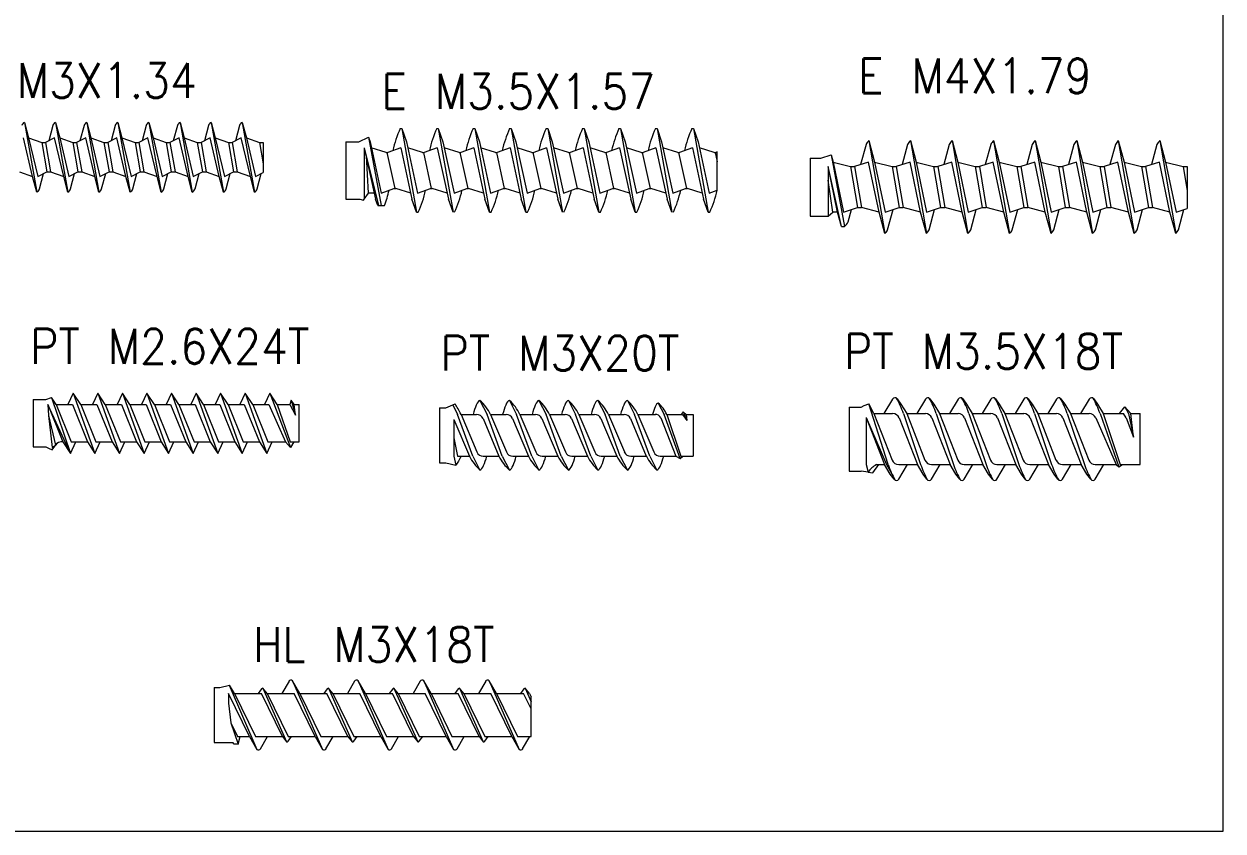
# Model space of a CAD drawing. Header units: millimetres. Extents: x 1190 to 1493, y 468 to 700.
# Drawn here: x 1230.4 to 1282, y 548 to 582.8 of the extents above; entities that cross this region are included whole.
import ezdxf

# ---------------------------------------------------------------- set-up
doc = ezdxf.new("R2010")
doc.units = ezdxf.units.MM
doc.styles.add('数字', font='txt.shx', dxfattribs={"width": 0.9, "height": 3, "bigfont": 'gbcbig.shx'})

msp = doc.modelspace()

# ---------------------------------------------------------------- linework, layer by layer
at = {"lineweight": 5}
for p, q in [((1230.384, 578.523), (1230.563, 577.853)), ((1230.384, 578.523), (1230.914, 575.523)), ((1231.724, 578.523), (1231.903, 577.853)), ((1231.724, 578.523), (1232.254, 575.523)), ((1233.064, 578.523), (1233.243, 577.853)), ((1233.064, 578.523), (1233.594, 575.523)), ((1234.404, 578.523), (1234.583, 577.853)), ((1234.404, 578.523), (1234.934, 575.523)), ((1235.744, 578.523), (1235.923, 577.853)), ((1235.744, 578.523), (1236.274, 575.523)), ((1237.084, 578.523), (1237.263, 577.853)), ((1237.084, 578.523), (1237.614, 575.523)), ((1238.424, 578.523), (1238.603, 577.853)), ((1238.424, 578.523), (1238.954, 575.523)), ((1239.764, 578.523), (1239.943, 577.853)), ((1239.764, 578.523), (1240.294, 575.523)), ((1231.609, 578.388), (1231.432, 577.726)), ((1232.949, 578.388), (1232.772, 577.726)), ((1234.289, 578.388), (1234.112, 577.726)), ((1235.629, 578.388), (1235.452, 577.726)), ((1236.969, 578.388), (1236.792, 577.726)), ((1238.309, 578.388), (1238.132, 577.726)), ((1239.649, 578.388), (1239.472, 577.726)), ((1246.57, 578.255), (1246.639, 578.255)), ((1246.639, 578.255), (1246.838, 577.685)), ((1246.639, 578.255), (1247.272, 574.655)), ((1248.14, 578.255), (1248.209, 578.255)), ((1248.209, 578.255), (1248.408, 577.685)), ((1248.209, 578.255), (1248.842, 574.655)), ((1249.71, 578.255), (1249.779, 578.255)), ((1249.779, 578.255), (1249.978, 577.685)), ((1249.779, 578.255), (1250.412, 574.655)), ((1251.28, 578.255), (1251.349, 578.255)), ((1251.349, 578.255), (1251.548, 577.685)), ((1251.349, 578.255), (1251.982, 574.655)), ((1252.85, 578.255), (1252.919, 578.255)), ((1252.919, 578.255), (1253.118, 577.685)), ((1252.919, 578.255), (1253.552, 574.655)), ((1254.42, 578.255), (1254.489, 578.255)), ((1254.489, 578.255), (1254.688, 577.685)), ((1254.489, 578.255), (1255.122, 574.655)), ((1255.99, 578.255), (1256.059, 578.255)), ((1256.059, 578.255), (1256.258, 577.685)), ((1256.059, 578.255), (1256.692, 574.655)), ((1257.56, 578.255), (1257.629, 578.255)), ((1257.629, 578.255), (1257.828, 577.685)), ((1257.629, 578.255), (1258.262, 574.655)), ((1259.13, 578.255), (1259.199, 578.255)), ((1259.199, 578.255), (1259.398, 577.685)), ((1259.199, 578.255), (1259.832, 574.655)), ((1230.735, 576.193), (1230.342, 577.853)), ((1230.563, 577.853), (1230.955, 576.193)), ((1230.563, 577.853), (1231.126, 577.653)), ((1231.126, 577.653), (1231.289, 577.653)), ((1231.126, 577.653), (1231.349, 576.393)), ((1231.126, 577.653), (1231.349, 576.393)), ((1231.682, 577.853), (1231.289, 577.653)), ((1231.289, 577.653), (1231.511, 576.393)), ((1231.289, 577.653), (1231.511, 576.393)), ((1232.075, 576.193), (1231.682, 577.853)), ((1231.903, 577.853), (1232.295, 576.193)), ((1231.903, 577.853), (1232.466, 577.653)), ((1232.466, 577.653), (1232.629, 577.653)), ((1232.466, 577.653), (1232.689, 576.393)), ((1233.022, 577.853), (1232.629, 577.653)), ((1232.629, 577.653), (1232.851, 576.393)), ((1233.415, 576.193), (1233.022, 577.853)), ((1233.243, 577.853), (1233.635, 576.193)), ((1233.243, 577.853), (1233.806, 577.653)), ((1233.806, 577.653), (1233.969, 577.653)), ((1233.806, 577.653), (1234.029, 576.393)), ((1233.806, 577.653), (1234.029, 576.393)), ((1234.362, 577.853), (1233.969, 577.653)), ((1233.969, 577.653), (1234.191, 576.393)), ((1233.969, 577.653), (1234.191, 576.393)), ((1234.755, 576.193), (1234.362, 577.853)), ((1234.583, 577.853), (1234.975, 576.193)), ((1234.583, 577.853), (1235.146, 577.653)), ((1235.146, 577.653), (1235.309, 577.653)), ((1235.146, 577.653), (1235.369, 576.393)), ((1235.702, 577.853), (1235.309, 577.653)), ((1235.309, 577.653), (1235.531, 576.393)), ((1236.095, 576.193), (1235.702, 577.853)), ((1235.923, 577.853), (1236.315, 576.193)), ((1235.923, 577.853), (1236.486, 577.653)), ((1236.486, 577.653), (1236.649, 577.653)), ((1236.486, 577.653), (1236.709, 576.393)), ((1236.486, 577.653), (1236.709, 576.393)), ((1237.042, 577.853), (1236.649, 577.653)), ((1236.649, 577.653), (1236.871, 576.393)), ((1236.649, 577.653), (1236.871, 576.393)), ((1237.435, 576.193), (1237.042, 577.853)), ((1237.263, 577.853), (1237.655, 576.193)), ((1237.263, 577.853), (1237.826, 577.653)), ((1237.826, 577.653), (1237.989, 577.653)), ((1237.826, 577.653), (1238.049, 576.393)), ((1238.382, 577.853), (1237.989, 577.653)), ((1237.989, 577.653), (1238.211, 576.393)), ((1238.775, 576.193), (1238.382, 577.853)), ((1238.603, 577.853), (1238.995, 576.193)), ((1238.603, 577.853), (1239.166, 577.653)), ((1239.166, 577.653), (1239.329, 577.653)), ((1239.166, 577.653), (1239.389, 576.393)), ((1239.166, 577.653), (1239.389, 576.393)), ((1239.722, 577.853), (1239.329, 577.653)), ((1239.329, 577.653), (1239.551, 576.393)), ((1239.329, 577.653), (1239.551, 576.393)), ((1240.115, 576.193), (1239.722, 577.853)), ((1239.943, 577.853), (1240.335, 576.193)), ((1239.943, 577.853), (1240.506, 577.653)), ((1240.506, 577.653), (1240.669, 577.653)), ((1240.506, 577.653), (1240.669, 576.733)), ((1240.669, 577.653), (1240.669, 576.363)), ((1244.221, 577.685), (1244.781, 577.685)), ((1244.221, 577.685), (1244.221, 575.225)), ((1244.781, 577.685), (1245.199, 577.883)), ((1245.022, 577.434), (1245.504, 575.225)), ((1245.022, 577.434), (1245.022, 575.225)), ((1245.022, 577.434), (1245.634, 574.94)), ((1245.199, 577.883), (1245.268, 577.685)), ((1245.199, 577.883), (1245.748, 574.94)), ((1245.268, 577.685), (1245.749, 575.476)), ((1245.96, 577.234), (1245.322, 577.434)), ((1246.592, 577.434), (1246.036, 577.234)), ((1246.592, 577.434), (1247.074, 575.225)), ((1246.838, 577.685), (1247.319, 575.476)), ((1247.53, 577.234), (1246.892, 577.434)), ((1248.162, 577.434), (1247.606, 577.234)), ((1248.162, 577.434), (1248.644, 575.225)), ((1248.408, 577.685), (1248.889, 575.476)), ((1249.1, 577.234), (1248.462, 577.434)), ((1249.732, 577.434), (1249.176, 577.234)), ((1249.732, 577.434), (1250.214, 575.225)), ((1249.978, 577.685), (1250.459, 575.476)), ((1250.67, 577.234), (1250.032, 577.434)), ((1251.302, 577.434), (1250.746, 577.234)), ((1251.302, 577.434), (1251.784, 575.225)), ((1251.548, 577.685), (1252.029, 575.476)), ((1252.24, 577.234), (1251.602, 577.434)), ((1252.872, 577.434), (1252.316, 577.234)), ((1252.872, 577.434), (1253.354, 575.225)), ((1253.118, 577.685), (1253.599, 575.476)), ((1253.81, 577.234), (1253.172, 577.434)), ((1254.442, 577.434), (1253.886, 577.234)), ((1254.442, 577.434), (1254.924, 575.225)), ((1254.688, 577.685), (1255.169, 575.476)), ((1255.38, 577.234), (1254.742, 577.434)), ((1256.012, 577.434), (1255.456, 577.234)), ((1256.012, 577.434), (1256.494, 575.225)), ((1256.258, 577.685), (1256.739, 575.476)), ((1256.95, 577.234), (1256.312, 577.434)), ((1257.582, 577.434), (1257.026, 577.234)), ((1257.582, 577.434), (1258.064, 575.225)), ((1257.828, 577.685), (1258.309, 575.476)), ((1258.52, 577.234), (1257.882, 577.434)), ((1259.152, 577.434), (1258.596, 577.234)), ((1259.152, 577.434), (1259.634, 575.225)), ((1259.398, 577.685), (1259.879, 575.476)), ((1260.09, 577.234), (1259.452, 577.434)), ((1266.632, 577.577), (1266.398, 576.705)), ((1266.756, 577.739), (1267.002, 576.819)), ((1266.756, 577.739), (1267.439, 573.739)), ((1268.422, 577.577), (1268.188, 576.705)), ((1268.546, 577.739), (1268.792, 576.819)), ((1268.546, 577.739), (1269.229, 573.739)), ((1270.212, 577.577), (1269.978, 576.705)), ((1270.336, 577.739), (1270.582, 576.819)), ((1270.336, 577.739), (1271.019, 573.739)), ((1272.002, 577.577), (1271.768, 576.705)), ((1272.126, 577.739), (1272.372, 576.819)), ((1272.126, 577.739), (1272.809, 573.739)), ((1273.792, 577.577), (1273.558, 576.705)), ((1273.916, 577.739), (1274.162, 576.819)), ((1273.916, 577.739), (1274.599, 573.739)), ((1275.582, 577.577), (1275.348, 576.705)), ((1275.706, 577.739), (1275.952, 576.819)), ((1275.706, 577.739), (1276.389, 573.739)), ((1277.372, 577.577), (1277.138, 576.705)), ((1277.496, 577.739), (1277.742, 576.819)), ((1277.496, 577.739), (1278.179, 573.739)), ((1279.162, 577.577), (1278.928, 576.705)), ((1279.286, 577.739), (1279.532, 576.819)), ((1279.286, 577.739), (1279.969, 573.739)), ((1245.208, 575.477), (1245.109, 577.082)), ((1245.96, 577.234), (1246.036, 577.234)), ((1245.998, 577.234), (1246.338, 575.676)), ((1247.53, 577.234), (1247.606, 577.234)), ((1247.568, 577.234), (1247.908, 575.676)), ((1249.1, 577.234), (1249.176, 577.234)), ((1249.138, 577.234), (1249.478, 575.676)), ((1250.67, 577.234), (1250.746, 577.234)), ((1250.708, 577.234), (1251.048, 575.676)), ((1252.24, 577.234), (1252.316, 577.234)), ((1252.278, 577.234), (1252.618, 575.676)), ((1253.81, 577.234), (1253.886, 577.234)), ((1253.848, 577.234), (1254.188, 575.676)), ((1255.38, 577.234), (1255.456, 577.234)), ((1255.418, 577.234), (1255.758, 575.676)), ((1256.95, 577.234), (1257.026, 577.234)), ((1256.988, 577.234), (1257.328, 575.676)), ((1258.52, 577.234), (1258.596, 577.234)), ((1258.558, 577.234), (1258.898, 575.676)), ((1260.09, 577.234), (1260.166, 577.234)), ((1260.128, 577.234), (1260.218, 576.823)), ((1260.218, 577.252), (1260.166, 577.234)), ((1260.218, 575.599), (1260.218, 577.252)), ((1264.223, 576.989), (1264.685, 576.989)), ((1264.685, 576.989), (1265.13, 577.127)), ((1265.13, 577.127), (1265.212, 576.819)), ((1265.13, 577.127), (1265.703, 574.035)), ((1230.171, 576.393), (1230.735, 576.193)), ((1230.955, 576.193), (1231.349, 576.393)), ((1231.349, 576.393), (1231.511, 576.393)), ((1231.511, 576.393), (1232.075, 576.193)), ((1232.295, 576.193), (1232.689, 576.393)), ((1232.689, 576.393), (1232.851, 576.393)), ((1232.851, 576.393), (1233.415, 576.193)), ((1233.635, 576.193), (1234.029, 576.393)), ((1234.029, 576.393), (1234.191, 576.393)), ((1234.191, 576.393), (1234.755, 576.193)), ((1234.975, 576.193), (1235.369, 576.393)), ((1235.369, 576.393), (1235.531, 576.393)), ((1235.531, 576.393), (1236.095, 576.193)), ((1236.315, 576.193), (1236.709, 576.393)), ((1236.709, 576.393), (1236.871, 576.393)), ((1236.871, 576.393), (1237.435, 576.193)), ((1237.655, 576.193), (1238.049, 576.393)), ((1238.049, 576.393), (1238.211, 576.393)), ((1238.211, 576.393), (1238.775, 576.193)), ((1238.995, 576.193), (1239.389, 576.393)), ((1239.389, 576.393), (1239.551, 576.393)), ((1239.551, 576.393), (1240.115, 576.193)), ((1240.335, 576.193), (1240.669, 576.363)), ((1265.402, 574.659), (1264.993, 576.628)), ((1264.993, 576.628), (1264.993, 574.489)), ((1265.57, 574.035), (1264.993, 576.628)), ((1265.212, 576.819), (1265.662, 574.659)), ((1265.212, 576.819), (1265.964, 576.619)), ((1265.964, 576.619), (1266.141, 576.619)), ((1265.964, 576.619), (1266.264, 574.859)), ((1266.743, 576.819), (1266.141, 576.619)), ((1266.141, 576.619), (1266.441, 574.859)), ((1267.192, 574.659), (1266.743, 576.819)), ((1267.002, 576.819), (1267.452, 574.659)), ((1267.002, 576.819), (1267.754, 576.619)), ((1267.754, 576.619), (1267.931, 576.619)), ((1267.754, 576.619), (1268.054, 574.859)), ((1268.533, 576.819), (1267.931, 576.619)), ((1267.931, 576.619), (1268.231, 574.859)), ((1268.982, 574.659), (1268.533, 576.819)), ((1268.792, 576.819), (1269.242, 574.659)), ((1268.792, 576.819), (1269.544, 576.619)), ((1269.544, 576.619), (1269.721, 576.619)), ((1269.544, 576.619), (1269.844, 574.859)), ((1270.323, 576.819), (1269.721, 576.619)), ((1269.721, 576.619), (1270.021, 574.859)), ((1270.772, 574.659), (1270.323, 576.819)), ((1270.582, 576.819), (1271.032, 574.659)), ((1270.582, 576.819), (1271.334, 576.619)), ((1271.334, 576.619), (1271.634, 574.859)), ((1271.334, 576.619), (1271.511, 576.619)), ((1272.113, 576.819), (1271.511, 576.619)), ((1271.511, 576.619), (1271.811, 574.859)), ((1272.562, 574.659), (1272.113, 576.819)), ((1272.372, 576.819), (1272.822, 574.659)), ((1272.372, 576.819), (1273.124, 576.619)), ((1273.124, 576.619), (1273.301, 576.619)), ((1273.124, 576.619), (1273.424, 574.859)), ((1273.903, 576.819), (1273.301, 576.619)), ((1273.301, 576.619), (1273.601, 574.859)), ((1274.352, 574.659), (1273.903, 576.819)), ((1274.162, 576.819), (1274.612, 574.659)), ((1274.162, 576.819), (1274.914, 576.619)), ((1274.914, 576.619), (1275.214, 574.859)), ((1274.914, 576.619), (1275.091, 576.619)), ((1275.693, 576.819), (1275.091, 576.619)), ((1275.091, 576.619), (1275.391, 574.859)), ((1276.142, 574.659), (1275.693, 576.819)), ((1275.952, 576.819), (1276.402, 574.659)), ((1275.952, 576.819), (1276.704, 576.619)), ((1276.704, 576.619), (1276.881, 576.619)), ((1276.704, 576.619), (1277.004, 574.859)), ((1277.483, 576.819), (1276.881, 576.619)), ((1276.881, 576.619), (1277.181, 574.859)), ((1277.932, 574.659), (1277.483, 576.819)), ((1277.742, 576.819), (1278.192, 574.659)), ((1277.742, 576.819), (1278.494, 576.619)), ((1278.494, 576.619), (1278.794, 574.859)), ((1278.494, 576.619), (1278.671, 576.619)), ((1279.273, 576.819), (1278.671, 576.619)), ((1278.671, 576.619), (1278.971, 574.859)), ((1279.722, 574.659), (1279.273, 576.819)), ((1279.532, 576.819), (1279.982, 574.659)), ((1279.532, 576.819), (1280.284, 576.619)), ((1280.284, 576.619), (1280.461, 576.619)), ((1280.284, 576.619), (1280.461, 575.582)), ((1280.461, 576.619), (1280.461, 574.818)), ((1230.914, 575.523), (1230.735, 576.193)), ((1231.029, 575.658), (1231.205, 576.32)), ((1232.254, 575.523), (1232.075, 576.193)), ((1232.369, 575.658), (1232.545, 576.32)), ((1233.594, 575.523), (1233.415, 576.193)), ((1233.709, 575.658), (1233.885, 576.32)), ((1234.934, 575.523), (1234.755, 576.193)), ((1235.049, 575.658), (1235.225, 576.32)), ((1236.274, 575.523), (1236.095, 576.193)), ((1236.389, 575.658), (1236.565, 576.32)), ((1237.614, 575.523), (1237.435, 576.193)), ((1237.729, 575.658), (1237.905, 576.32)), ((1238.954, 575.523), (1238.775, 576.193)), ((1239.069, 575.658), (1239.245, 576.32)), ((1240.294, 575.523), (1240.115, 576.193)), ((1240.409, 575.658), (1240.585, 576.32)), ((1265.198, 574.659), (1264.993, 576.036)), ((1245.022, 575.225), (1245.208, 575.477)), ((1245.449, 575.476), (1245.208, 575.477)), ((1245.749, 575.476), (1246.3, 575.676)), ((1246.3, 575.676), (1246.376, 575.676)), ((1247.019, 575.476), (1246.376, 575.676)), ((1247.319, 575.476), (1247.87, 575.676)), ((1247.87, 575.676), (1247.946, 575.676)), ((1248.589, 575.476), (1247.946, 575.676)), ((1248.889, 575.476), (1249.44, 575.676)), ((1249.44, 575.676), (1249.516, 575.676)), ((1250.159, 575.476), (1249.516, 575.676)), ((1250.459, 575.476), (1251.01, 575.676)), ((1251.01, 575.676), (1251.086, 575.676)), ((1251.729, 575.476), (1251.086, 575.676)), ((1252.029, 575.476), (1252.58, 575.676)), ((1252.58, 575.676), (1252.656, 575.676)), ((1253.299, 575.476), (1252.656, 575.676)), ((1253.599, 575.476), (1254.15, 575.676)), ((1254.15, 575.676), (1254.226, 575.676)), ((1254.869, 575.476), (1254.226, 575.676)), ((1255.169, 575.476), (1255.72, 575.676)), ((1255.72, 575.676), (1255.796, 575.676)), ((1256.439, 575.476), (1255.796, 575.676)), ((1256.739, 575.476), (1257.29, 575.676)), ((1257.29, 575.676), (1257.366, 575.676)), ((1258.009, 575.476), (1257.366, 575.676)), ((1258.309, 575.476), (1258.86, 575.676)), ((1258.86, 575.676), (1258.936, 575.676)), ((1259.579, 575.476), (1258.936, 575.676)), ((1259.879, 575.476), (1260.218, 575.599)), ((1244.221, 575.225), (1244.824, 575.225)), ((1244.824, 575.225), (1244.987, 575.177)), ((1244.987, 575.177), (1245.022, 575.225)), ((1245.603, 574.94), (1245.504, 575.225)), ((1245.603, 574.94), (1245.892, 574.94)), ((1247.272, 574.655), (1247.074, 575.225)), ((1248.842, 574.655), (1248.644, 575.225)), ((1250.412, 574.655), (1250.214, 575.225)), ((1251.982, 574.655), (1251.784, 575.225)), ((1253.552, 574.655), (1253.354, 575.225)), ((1255.122, 574.655), (1254.924, 575.225)), ((1256.692, 574.655), (1256.494, 575.225)), ((1258.262, 574.655), (1258.064, 575.225)), ((1259.832, 574.655), (1259.634, 575.225)), ((1265.662, 574.659), (1266.264, 574.859)), ((1266.264, 574.859), (1266.441, 574.859)), ((1267.192, 574.659), (1266.441, 574.859)), ((1267.452, 574.659), (1268.054, 574.859)), ((1268.054, 574.859), (1268.231, 574.859)), ((1268.982, 574.659), (1268.231, 574.859)), ((1269.242, 574.659), (1269.844, 574.859)), ((1269.844, 574.859), (1270.021, 574.859)), ((1270.772, 574.659), (1270.021, 574.859)), ((1271.032, 574.659), (1271.634, 574.859)), ((1271.634, 574.859), (1271.811, 574.859)), ((1272.562, 574.659), (1271.811, 574.859)), ((1272.822, 574.659), (1273.424, 574.859)), ((1273.424, 574.859), (1273.601, 574.859)), ((1274.352, 574.659), (1273.601, 574.859)), ((1274.612, 574.659), (1275.214, 574.859)), ((1275.214, 574.859), (1275.391, 574.859)), ((1276.142, 574.659), (1275.391, 574.859)), ((1276.402, 574.659), (1277.004, 574.859)), ((1277.004, 574.859), (1277.181, 574.859)), ((1277.932, 574.659), (1277.181, 574.859)), ((1278.192, 574.659), (1278.794, 574.859)), ((1278.794, 574.859), (1278.971, 574.859)), ((1279.722, 574.659), (1278.971, 574.859)), ((1279.982, 574.659), (1280.461, 574.818)), ((1247.272, 574.655), (1247.341, 574.655)), ((1250.412, 574.655), (1250.481, 574.655)), ((1251.982, 574.655), (1252.051, 574.655)), ((1255.122, 574.655), (1255.191, 574.655)), ((1256.692, 574.655), (1256.761, 574.655)), ((1259.832, 574.655), (1259.901, 574.655)), ((1264.223, 574.489), (1264.993, 574.489)), ((1264.993, 574.489), (1265.198, 574.659)), ((1265.402, 574.659), (1265.198, 574.659)), ((1265.57, 574.035), (1265.402, 574.659)), ((1265.865, 574.245), (1266.006, 574.773)), ((1267.439, 573.739), (1267.192, 574.659)), ((1267.562, 573.901), (1267.796, 574.773)), ((1269.229, 573.739), (1268.982, 574.659)), ((1269.352, 573.901), (1269.586, 574.773)), ((1271.019, 573.739), (1270.772, 574.659)), ((1271.142, 573.901), (1271.376, 574.773)), ((1272.809, 573.739), (1272.562, 574.659)), ((1272.932, 573.901), (1273.166, 574.773)), ((1274.599, 573.739), (1274.352, 574.659)), ((1274.722, 573.901), (1274.956, 574.773)), ((1276.389, 573.739), (1276.142, 574.659)), ((1276.512, 573.901), (1276.746, 574.773)), ((1278.179, 573.739), (1277.932, 574.659)), ((1278.302, 573.901), (1278.536, 574.773)), ((1279.969, 573.739), (1279.722, 574.659)), ((1280.092, 573.901), (1280.326, 574.773)), ((1265.57, 574.035), (1265.703, 574.035)), ((1230.754, 566.588), (1231.299, 566.588)), ((1230.754, 566.588), (1230.754, 564.548)), ((1231.299, 566.588), (1231.548, 566.68)), ((1231.749, 566.368), (1231.548, 566.68)), ((1231.548, 566.68), (1232.361, 564.268)), ((1232.486, 566.868), (1232.256, 566.368)), ((1232.486, 566.868), (1233.419, 564.268)), ((1232.807, 566.368), (1232.486, 566.868)), ((1233.544, 566.868), (1233.314, 566.368)), ((1233.544, 566.868), (1234.477, 564.268)), ((1233.865, 566.368), (1233.544, 566.868)), ((1234.602, 566.868), (1234.372, 566.368)), ((1234.602, 566.868), (1235.535, 564.268)), ((1234.923, 566.368), (1234.602, 566.868)), ((1235.66, 566.868), (1235.43, 566.368)), ((1235.66, 566.868), (1236.593, 564.268)), ((1235.981, 566.368), (1235.66, 566.868)), ((1236.718, 566.868), (1236.488, 566.368)), ((1236.718, 566.868), (1237.651, 564.268)), ((1237.039, 566.368), (1236.718, 566.868)), ((1237.776, 566.868), (1237.546, 566.368)), ((1237.776, 566.868), (1238.709, 564.268)), ((1238.097, 566.368), (1237.776, 566.868)), ((1238.834, 566.868), (1238.604, 566.368)), ((1238.834, 566.868), (1239.767, 564.268)), ((1239.155, 566.368), (1238.834, 566.868)), ((1239.892, 566.868), (1239.662, 566.368)), ((1239.892, 566.868), (1240.825, 564.268)), ((1240.213, 566.368), (1239.892, 566.868)), ((1240.95, 566.868), (1240.72, 566.368)), ((1241.271, 566.368), (1240.95, 566.868)), ((1250.002, 566.549), (1250.311, 565.949)), ((1251.272, 566.549), (1251.581, 565.949)), ((1252.542, 566.549), (1252.851, 565.949)), ((1253.812, 566.549), (1254.121, 565.949)), ((1255.082, 566.549), (1255.391, 565.949)), ((1256.352, 566.549), (1256.661, 565.949)), ((1267.778, 566.611), (1267.404, 565.987)), ((1267.972, 566.62), (1268.137, 566.395)), ((1269.189, 566.611), (1268.815, 565.987)), ((1269.383, 566.62), (1269.548, 566.395)), ((1270.6, 566.611), (1270.226, 565.987)), ((1270.794, 566.62), (1270.959, 566.395)), ((1272.011, 566.611), (1271.637, 565.987)), ((1272.205, 566.62), (1272.37, 566.395)), ((1273.422, 566.611), (1273.048, 565.987)), ((1273.616, 566.62), (1273.781, 566.395)), ((1274.833, 566.611), (1274.459, 565.987)), ((1275.027, 566.62), (1275.192, 566.395)), ((1276.244, 566.611), (1275.87, 565.987)), ((1276.438, 566.62), (1276.603, 566.395)), ((1231.389, 566.368), (1232.04, 564.768)), ((1232.361, 564.268), (1231.389, 566.368)), ((1231.749, 566.368), (1232.447, 566.368)), ((1231.749, 566.368), (1232.4, 564.768)), ((1232.447, 566.368), (1233.098, 564.768)), ((1232.807, 566.368), (1233.505, 566.368)), ((1232.807, 566.368), (1233.458, 564.768)), ((1233.505, 566.368), (1234.156, 564.768)), ((1233.865, 566.368), (1234.563, 566.368)), ((1233.865, 566.368), (1234.516, 564.768)), ((1234.563, 566.368), (1235.214, 564.768)), ((1234.923, 566.368), (1235.621, 566.368)), ((1234.923, 566.368), (1235.574, 564.768)), ((1235.621, 566.368), (1236.272, 564.768)), ((1235.981, 566.368), (1236.679, 566.368)), ((1235.981, 566.368), (1236.632, 564.768)), ((1236.679, 566.368), (1237.33, 564.768)), ((1237.039, 566.368), (1237.737, 566.368)), ((1237.039, 566.368), (1237.69, 564.768)), ((1237.737, 566.368), (1238.388, 564.768)), ((1238.097, 566.368), (1238.795, 566.368)), ((1238.097, 566.368), (1238.748, 564.768)), ((1238.795, 566.368), (1239.446, 564.768)), ((1239.155, 566.368), (1239.853, 566.368)), ((1239.155, 566.368), (1239.806, 564.768)), ((1239.853, 566.368), (1240.504, 564.768)), ((1240.213, 566.368), (1240.911, 566.368)), ((1240.213, 566.368), (1240.864, 564.768)), ((1241.271, 566.368), (1241.819, 566.368)), ((1241.999, 566.368), (1242.215, 566.368)), ((1242.215, 564.768), (1242.215, 566.368)), ((1248.253, 566.229), (1248.527, 566.229)), ((1248.527, 566.229), (1248.932, 566.398)), ((1248.831, 566.358), (1249.041, 565.949)), ((1257.679, 566.438), (1257.931, 565.949)), ((1258.76, 566.061), (1258.818, 565.949)), ((1265.901, 566.267), (1266.422, 566.267)), ((1265.901, 566.267), (1265.901, 563.507)), ((1266.422, 566.267), (1266.556, 566.337)), ((1266.556, 566.337), (1266.746, 566.407)), ((1266.971, 565.987), (1266.746, 566.407)), ((1267.583, 563.787), (1266.746, 566.407)), ((1268.137, 566.395), (1268.382, 565.987)), ((1269.548, 566.395), (1269.793, 565.987)), ((1270.959, 566.395), (1271.204, 565.987)), ((1272.37, 566.395), (1272.615, 565.987)), ((1273.781, 566.395), (1274.026, 565.987)), ((1275.192, 566.395), (1275.437, 565.987)), ((1276.603, 566.395), (1276.848, 565.987)), ((1248.88, 565.728), (1249.548, 564.149)), ((1248.88, 565.728), (1248.88, 564.149)), ((1249.693, 564.149), (1249.041, 565.949)), ((1249.186, 565.949), (1249.858, 565.949)), ((1249.186, 565.949), (1249.871, 564.332)), ((1250.134, 565.766), (1250.818, 564.149)), ((1250.963, 564.149), (1250.311, 565.949)), ((1250.456, 565.949), (1251.128, 565.949)), ((1250.456, 565.949), (1251.141, 564.332)), ((1251.404, 565.766), (1252.088, 564.149)), ((1252.233, 564.149), (1251.581, 565.949)), ((1251.726, 565.949), (1252.398, 565.949)), ((1251.726, 565.949), (1252.411, 564.332)), ((1252.674, 565.766), (1253.358, 564.149)), ((1253.503, 564.149), (1252.851, 565.949)), ((1252.996, 565.949), (1253.668, 565.949)), ((1252.996, 565.949), (1253.681, 564.332)), ((1253.944, 565.766), (1254.628, 564.149)), ((1254.773, 564.149), (1254.121, 565.949)), ((1254.266, 565.949), (1254.938, 565.949)), ((1254.266, 565.949), (1254.951, 564.332)), ((1255.214, 565.766), (1255.898, 564.149)), ((1256.043, 564.149), (1255.391, 565.949)), ((1255.536, 565.949), (1256.208, 565.949)), ((1255.536, 565.949), (1256.221, 564.332)), ((1256.484, 565.766), (1257.168, 564.149)), ((1257.313, 564.149), (1256.661, 565.949)), ((1256.806, 565.949), (1257.56, 565.949)), ((1256.806, 565.949), (1257.491, 564.332)), ((1258.621, 564.045), (1257.931, 565.949)), ((1258.05, 565.949), (1258.725, 565.949)), ((1258.913, 565.687), (1258.818, 565.949)), ((1258.881, 565.949), (1259.183, 565.949)), ((1266.636, 565.819), (1267.433, 563.787)), ((1266.636, 565.819), (1266.636, 563.787)), ((1266.636, 565.819), (1267.507, 563.787)), ((1266.971, 565.987), (1267.777, 565.987)), ((1266.971, 565.987), (1267.758, 563.977)), ((1268.056, 565.796), (1268.844, 563.787)), ((1268.243, 565.987), (1268.982, 563.787)), ((1268.382, 565.987), (1269.188, 565.987)), ((1268.382, 565.987), (1269.169, 563.977)), ((1269.467, 565.796), (1270.255, 563.787)), ((1269.654, 565.987), (1270.393, 563.787)), ((1269.793, 565.987), (1270.599, 565.987)), ((1269.793, 565.987), (1270.58, 563.977)), ((1270.878, 565.796), (1271.666, 563.787)), ((1271.065, 565.987), (1271.804, 563.787)), ((1271.204, 565.987), (1271.991, 563.977)), ((1271.204, 565.987), (1272.01, 565.987)), ((1272.289, 565.796), (1273.077, 563.787)), ((1272.476, 565.987), (1273.215, 563.787)), ((1272.615, 565.987), (1273.421, 565.987)), ((1272.615, 565.987), (1273.402, 563.977)), ((1273.7, 565.796), (1274.488, 563.787)), ((1273.887, 565.987), (1274.626, 563.787)), ((1274.026, 565.987), (1274.832, 565.987)), ((1274.026, 565.987), (1274.813, 563.977)), ((1275.111, 565.796), (1275.899, 563.787)), ((1275.298, 565.987), (1276.037, 563.787)), ((1275.437, 565.987), (1276.243, 565.987)), ((1275.437, 565.987), (1276.224, 563.977)), ((1276.848, 565.987), (1277.727, 565.987)), ((1277.83, 565.796), (1278.156, 564.966)), ((1277.939, 565.987), (1278.156, 564.966)), ((1278.031, 565.987), (1278.443, 565.987)), ((1230.754, 564.548), (1231.299, 564.548)), ((1231.299, 564.548), (1231.419, 564.494)), ((1232.04, 564.768), (1232.361, 564.268)), ((1232.361, 564.268), (1232.59, 564.768)), ((1232.4, 564.768), (1233.098, 564.768)), ((1233.098, 564.768), (1233.419, 564.268)), ((1233.419, 564.268), (1233.648, 564.768)), ((1233.458, 564.768), (1234.156, 564.768)), ((1234.156, 564.768), (1234.477, 564.268)), ((1234.477, 564.268), (1234.706, 564.768)), ((1234.516, 564.768), (1235.214, 564.768)), ((1235.214, 564.768), (1235.535, 564.268)), ((1235.535, 564.268), (1235.764, 564.768)), ((1235.574, 564.768), (1236.272, 564.768)), ((1236.272, 564.768), (1236.593, 564.268)), ((1236.593, 564.268), (1236.822, 564.768)), ((1236.632, 564.768), (1237.33, 564.768)), ((1237.33, 564.768), (1237.651, 564.268)), ((1237.651, 564.268), (1237.88, 564.768)), ((1237.69, 564.768), (1238.388, 564.768)), ((1238.388, 564.768), (1238.709, 564.268)), ((1238.709, 564.268), (1238.938, 564.768)), ((1238.748, 564.768), (1239.446, 564.768)), ((1239.446, 564.768), (1239.767, 564.268)), ((1239.767, 564.268), (1239.996, 564.768)), ((1239.806, 564.768), (1240.504, 564.768)), ((1240.504, 564.768), (1240.825, 564.268)), ((1240.825, 564.268), (1241.054, 564.768)), ((1240.864, 564.768), (1241.634, 564.768)), ((1241.828, 564.768), (1242.215, 564.768)), ((1249.041, 564.149), (1249.548, 564.149)), ((1249.693, 564.149), (1250.002, 563.549)), ((1250.147, 564.149), (1250.818, 564.149)), ((1250.963, 564.149), (1251.272, 563.549)), ((1251.417, 564.149), (1252.088, 564.149)), ((1252.233, 564.149), (1252.542, 563.549)), ((1252.687, 564.149), (1253.358, 564.149)), ((1253.503, 564.149), (1253.812, 563.549)), ((1253.957, 564.149), (1254.628, 564.149)), ((1254.773, 564.149), (1255.082, 563.549)), ((1255.227, 564.149), (1255.898, 564.149)), ((1256.043, 564.149), (1256.352, 563.549)), ((1256.497, 564.149), (1257.168, 564.149)), ((1257.313, 564.149), (1257.622, 563.549)), ((1257.767, 564.149), (1258.445, 564.149)), ((1258.653, 564.149), (1259.183, 564.149)), ((1248.253, 563.869), (1248.527, 563.869)), ((1248.527, 563.869), (1248.97, 563.757)), ((1265.901, 563.507), (1266.422, 563.507)), ((1266.636, 563.787), (1266.722, 563.458)), ((1267.075, 563.787), (1267.433, 563.787)), ((1267.677, 563.378), (1267.433, 563.787)), ((1267.507, 563.787), (1267.751, 563.354)), ((1268.037, 563.162), (1268.411, 563.787)), ((1268.038, 563.787), (1268.844, 563.787)), ((1269.088, 563.378), (1268.844, 563.787)), ((1269.448, 563.162), (1269.822, 563.787)), ((1269.449, 563.787), (1270.255, 563.787)), ((1270.499, 563.378), (1270.255, 563.787)), ((1270.859, 563.162), (1271.233, 563.787)), ((1270.86, 563.787), (1271.666, 563.787)), ((1271.91, 563.378), (1271.666, 563.787)), ((1272.27, 563.162), (1272.644, 563.787)), ((1272.271, 563.787), (1273.077, 563.787)), ((1273.321, 563.378), (1273.077, 563.787)), ((1273.681, 563.162), (1274.055, 563.787)), ((1273.682, 563.787), (1274.488, 563.787)), ((1274.732, 563.378), (1274.488, 563.787)), ((1275.092, 563.162), (1275.466, 563.787)), ((1275.093, 563.787), (1275.899, 563.787)), ((1276.143, 563.378), (1275.899, 563.787)), ((1276.503, 563.162), (1276.877, 563.787)), ((1276.504, 563.787), (1277.407, 563.787)), ((1277.579, 563.787), (1278.443, 563.787)), ((1267.843, 563.153), (1267.677, 563.378)), ((1269.254, 563.153), (1269.088, 563.378)), ((1270.665, 563.153), (1270.499, 563.378)), ((1272.076, 563.153), (1271.91, 563.378)), ((1273.487, 563.153), (1273.321, 563.378)), ((1274.898, 563.153), (1274.732, 563.378)), ((1276.309, 563.153), (1276.143, 563.378))]:
    msp.add_line(p, q, dxfattribs=at)
at = {"lineweight": 5, "ltscale": 0.5}
for p, q in [((1264.223, 576.989), (1264.223, 574.489)), ((1240.95, 566.868), (1241.847, 564.521)), ((1241.865, 566.559), (1241.819, 566.368)), ((1241.865, 566.559), (1242.061, 565.917)), ((1241.999, 566.368), (1241.865, 566.559)), ((1231.389, 566.368), (1231.425, 565.902)), ((1240.911, 566.368), (1241.634, 564.768)), ((1241.271, 566.368), (1241.828, 564.768)), ((1241.819, 566.368), (1242.061, 565.917)), ((1242.061, 565.917), (1241.999, 566.368)), ((1248.253, 566.229), (1248.253, 563.869)), ((1258.76, 566.061), (1258.662, 565.949)), ((1258.881, 565.949), (1258.76, 566.061)), ((1277.553, 565.987), (1277.773, 566.273)), ((1278.031, 565.987), (1277.773, 566.273)), ((1277.773, 566.273), (1277.939, 565.987)), ((1231.425, 565.902), (1231.57, 564.518)), ((1231.425, 565.902), (1231.714, 564.62)), ((1257.787, 565.799), (1258.445, 564.149)), ((1258.05, 565.949), (1258.653, 564.149)), ((1258.725, 565.949), (1258.913, 565.687)), ((1258.881, 565.949), (1258.913, 565.687)), ((1259.183, 565.949), (1259.183, 564.149)), ((1276.522, 565.796), (1277.407, 563.787)), ((1276.709, 565.987), (1277.525, 563.686)), ((1276.848, 565.987), (1277.579, 563.787)), ((1277.83, 565.796), (1277.727, 565.987)), ((1278.156, 564.966), (1278.031, 565.987)), ((1278.443, 563.787), (1278.443, 565.987)), ((1231.419, 564.494), (1231.571, 564.425)), ((1231.57, 564.518), (1231.717, 564.621)), ((1231.571, 564.425), (1231.774, 564.691)), ((1241.847, 564.521), (1241.634, 564.768)), ((1241.99, 564.768), (1241.847, 564.521)), ((1248.88, 564.939), (1249.041, 564.149)), ((1248.88, 564.149), (1248.97, 563.757)), ((1258.445, 564.149), (1258.621, 564.045)), ((1258.621, 564.045), (1258.738, 564.149)), ((1266.722, 563.458), (1266.422, 563.507)), ((1266.722, 563.458), (1266.918, 563.426)), ((1266.918, 563.426), (1267.176, 563.787)), ((1277.407, 563.787), (1277.525, 563.686)), ((1277.525, 563.686), (1277.682, 563.787)), ((1238.556, 554.181), (1238.796, 554.181)), ((1238.556, 554.181), (1238.556, 551.821)), ((1238.796, 554.181), (1239.218, 554.29)), ((1239.194, 554.283), (1240.397, 551.522)), ((1240.651, 554.157), (1241.673, 551.844)), ((1240.836, 553.931), (1240.651, 554.157)), ((1241.931, 554.48), (1243.219, 551.522)), ((1243.475, 554.157), (1244.497, 551.844)), ((1243.66, 553.931), (1243.475, 554.157)), ((1244.755, 554.48), (1246.043, 551.522)), ((1246.299, 554.157), (1247.321, 551.844)), ((1246.484, 553.931), (1246.299, 554.157)), ((1247.579, 554.48), (1248.867, 551.522)), ((1249.123, 554.157), (1250.145, 551.844)), ((1249.308, 553.931), (1249.123, 554.157)), ((1250.402, 554.48), (1251.691, 551.522)), ((1251.947, 554.157), (1252.204, 553.573)), ((1252.132, 553.931), (1251.947, 554.157)), ((1240.08, 552.071), (1239.177, 553.931)), ((1239.177, 553.931), (1239.177, 553.518)), ((1239.425, 553.931), (1240.588, 553.931)), ((1239.425, 553.931), (1240.328, 552.071)), ((1240.597, 554.125), (1240.45, 553.931)), ((1241.491, 552.071), (1240.588, 553.931)), ((1240.836, 553.931), (1241.999, 553.931)), ((1240.836, 553.931), (1241.739, 552.071)), ((1242.902, 552.071), (1241.999, 553.931)), ((1242.247, 553.931), (1243.412, 553.931)), ((1242.247, 553.931), (1243.15, 552.071)), ((1243.421, 554.125), (1243.274, 553.931)), ((1244.315, 552.071), (1243.412, 553.931)), ((1243.66, 553.931), (1244.563, 552.071)), ((1243.66, 553.931), (1244.823, 553.931)), ((1245.726, 552.071), (1244.823, 553.931)), ((1245.071, 553.931), (1246.236, 553.931)), ((1245.071, 553.931), (1245.974, 552.071)), ((1246.245, 554.125), (1246.098, 553.931)), ((1247.139, 552.071), (1246.236, 553.931)), ((1246.484, 553.931), (1247.387, 552.071)), ((1246.484, 553.931), (1247.647, 553.931)), ((1248.55, 552.071), (1247.647, 553.931)), ((1247.895, 553.931), (1249.06, 553.931)), ((1247.895, 553.931), (1248.798, 552.071)), ((1249.069, 554.125), (1248.921, 553.931)), ((1249.963, 552.071), (1249.06, 553.931)), ((1249.308, 553.931), (1250.211, 552.071)), ((1249.308, 553.931), (1250.471, 553.931)), ((1251.374, 552.071), (1250.471, 553.931)), ((1250.719, 553.931), (1251.884, 553.931)), ((1250.719, 553.931), (1251.622, 552.071)), ((1251.893, 554.125), (1251.745, 553.931)), ((1252.204, 553.271), (1251.884, 553.931)), ((1252.132, 553.931), (1252.204, 553.782)), ((1252.204, 552.071), (1252.204, 553.782)), ((1239.177, 553.518), (1239.269, 552.67)), ((1239.269, 552.67), (1239.587, 551.743)), ((1239.269, 552.67), (1239.553, 552.071)), ((1239.553, 552.071), (1240.08, 552.071)), ((1239.587, 551.743), (1239.674, 552.071)), ((1240.328, 552.071), (1241.491, 552.071)), ((1241.491, 552.071), (1241.673, 551.844)), ((1241.739, 552.071), (1242.902, 552.071)), ((1241.743, 551.877), (1241.89, 552.071)), ((1243.15, 552.071), (1244.315, 552.071)), ((1244.315, 552.071), (1244.497, 551.844)), ((1244.563, 552.071), (1245.726, 552.071)), ((1244.567, 551.877), (1244.714, 552.071)), ((1245.974, 552.071), (1247.139, 552.071)), ((1247.139, 552.071), (1247.321, 551.844)), ((1247.387, 552.071), (1248.55, 552.071)), ((1247.391, 551.877), (1247.538, 552.071)), ((1248.798, 552.071), (1249.963, 552.071)), ((1249.963, 552.071), (1250.145, 551.844)), ((1250.211, 552.071), (1251.374, 552.071)), ((1250.215, 551.877), (1250.362, 552.071)), ((1251.622, 552.071), (1252.204, 552.071)), ((1238.556, 551.821), (1239.361, 551.821)), ((1239.411, 551.743), (1239.361, 551.821)), ((1239.587, 551.743), (1239.411, 551.743))]:
    msp.add_line(p, q, dxfattribs=at)
at = {"lineweight": 5}
msp.add_lwpolyline([(1189.813, 548.005), (1282.007, 548.005), (1282.007, 618.94), (1189.813, 618.94)], close=True, dxfattribs=at)
at = {"lineweight": 5, "ltscale": 0.5}
for points in [[(1239.425, 553.931), (1239.218, 554.29)], [(1241.781, 554.462), (1241.474, 553.931)], [(1242.247, 553.931), (1241.931, 554.48)], [(1244.605, 554.462), (1244.298, 553.931)], [(1245.071, 553.931), (1244.755, 554.48)], [(1247.429, 554.462), (1247.122, 553.931)], [(1247.895, 553.931), (1247.579, 554.48)], [(1250.252, 554.462), (1249.946, 553.931)], [(1250.719, 553.931), (1250.402, 554.48)], [(1240.08, 552.071), (1240.397, 551.522)], [(1240.547, 551.539), (1240.854, 552.071)], [(1242.902, 552.071), (1243.219, 551.522)], [(1243.369, 551.539), (1243.676, 552.071)], [(1245.726, 552.071), (1246.043, 551.522)], [(1246.193, 551.539), (1246.5, 552.071)], [(1248.55, 552.071), (1248.867, 551.522)], [(1249.017, 551.539), (1249.324, 552.071)], [(1251.374, 552.071), (1251.691, 551.522)], [(1251.841, 551.539), (1252.147, 552.071)]]:
    msp.add_lwpolyline(points, dxfattribs=at)
at = {"lineweight": 5}
for centre, radius, start, end in [((1230.48, 578.325), 0.221, 115.9153, 163.1768), ((1231.82, 578.325), 0.221, 115.9153, 163.1768), ((1233.16, 578.325), 0.221, 115.9153, 163.1768), ((1234.5, 578.325), 0.221, 115.9153, 163.1768), ((1235.84, 578.325), 0.221, 115.9153, 163.1768), ((1237.18, 578.325), 0.221, 115.9153, 163.1768), ((1238.52, 578.325), 0.221, 115.9153, 163.1768), ((1239.86, 578.325), 0.221, 115.9153, 163.1768), ((1250.577, 576.386), 4.421, 154.9937, 167.909), ((1252.147, 576.386), 4.421, 154.9937, 167.909), ((1253.717, 576.386), 4.421, 154.9937, 167.909), ((1255.287, 576.386), 4.421, 154.9937, 167.909), ((1256.857, 576.386), 4.421, 154.9937, 167.909), ((1258.427, 576.386), 4.421, 154.9937, 167.909), ((1259.997, 576.386), 4.421, 154.9937, 167.909), ((1261.567, 576.386), 4.421, 154.9937, 167.909), ((1263.137, 576.386), 4.421, 154.9937, 167.909), ((1267.162, 577.3), 0.598, 132.8019, 152.3879), ((1268.952, 577.3), 0.598, 132.8019, 152.3879), ((1270.742, 577.3), 0.598, 132.8019, 152.3879), ((1272.532, 577.3), 0.598, 132.8019, 152.3879), ((1274.322, 577.3), 0.598, 132.8019, 152.3879), ((1276.112, 577.3), 0.598, 132.8019, 152.3879), ((1277.902, 577.3), 0.598, 132.8019, 152.3879), ((1279.692, 577.3), 0.598, 132.8019, 152.3879), ((1230.817, 575.722), 0.221, 295.9153, 343.1768), ((1232.157, 575.722), 0.221, 295.9153, 343.1768), ((1233.497, 575.722), 0.221, 295.9153, 343.1768), ((1234.837, 575.722), 0.221, 295.9153, 343.1768), ((1236.177, 575.722), 0.221, 295.9153, 343.1768), ((1237.517, 575.722), 0.221, 295.9153, 343.1768), ((1238.857, 575.722), 0.221, 295.9153, 343.1768), ((1240.197, 575.722), 0.221, 295.9153, 343.1768), ((1241.765, 576.524), 4.421, 339.0073, 347.9269), ((1243.335, 576.524), 4.421, 334.9937, 347.9269), ((1244.905, 576.524), 4.421, 334.9937, 347.9269), ((1246.475, 576.524), 4.421, 334.9937, 347.9269), ((1248.045, 576.524), 4.421, 334.9937, 347.9269), ((1249.615, 576.524), 4.421, 334.9937, 347.9269), ((1251.185, 576.524), 4.421, 334.9937, 347.9269), ((1252.755, 576.524), 4.421, 334.9937, 347.9269), ((1254.325, 576.524), 4.421, 334.9937, 347.9269), ((1255.895, 576.524), 4.421, 334.9937, 347.9269), ((1265.288, 574.522), 0.639, 310.4273, 334.3497), ((1267.032, 574.178), 0.598, 312.8019, 332.3879), ((1268.822, 574.178), 0.598, 312.8019, 332.3879), ((1270.612, 574.178), 0.598, 312.8019, 332.3879), ((1272.402, 574.178), 0.598, 312.8019, 332.3879), ((1274.192, 574.178), 0.598, 312.8019, 332.3879), ((1275.982, 574.178), 0.598, 312.8019, 332.3879), ((1277.772, 574.178), 0.598, 312.8019, 332.3879), ((1279.562, 574.178), 0.598, 312.8019, 332.3879), ((1248.576, 564.998), 2.107, 26.8303, 47.3968), ((1249.846, 564.998), 2.107, 26.8303, 47.3968), ((1251.116, 564.998), 2.107, 26.8303, 47.3968), ((1252.386, 564.998), 2.107, 26.8303, 47.3968), ((1253.656, 564.998), 2.107, 26.8303, 47.3968), ((1254.926, 564.998), 2.107, 26.8303, 47.3968), ((1267.878, 566.551), 0.117, 36.2262, 149.0864), ((1264.504, 564.69), 3.957, 19.1222, 29.7079), ((1269.289, 566.551), 0.117, 36.2262, 149.0864), ((1265.915, 564.69), 3.957, 19.1222, 29.7079), ((1270.7, 566.551), 0.117, 36.2262, 149.0864), ((1267.326, 564.69), 3.957, 19.1222, 29.7079), ((1272.111, 566.551), 0.117, 36.2262, 149.0864), ((1268.737, 564.69), 3.957, 19.1222, 29.7079), ((1273.522, 566.551), 0.117, 36.2262, 149.0864), ((1270.148, 564.69), 3.957, 19.1222, 29.7079), ((1274.933, 566.551), 0.117, 36.2262, 149.0864), ((1271.559, 564.69), 3.957, 19.1222, 29.7079), ((1276.344, 566.551), 0.117, 36.2262, 149.0864), ((1272.97, 564.69), 3.957, 19.1222, 29.7079), ((1256.516, 565.173), 1.719, 26.8303, 47.3968), ((1249.858, 565.649), 0.3, 22.9446, 90), ((1251.128, 565.649), 0.3, 22.9446, 90), ((1252.398, 565.649), 0.3, 22.9446, 90), ((1253.668, 565.649), 0.3, 22.9446, 90), ((1254.938, 565.649), 0.3, 22.9446, 90), ((1256.208, 565.649), 0.3, 22.9446, 90), ((1267.777, 565.687), 0.3, 21.4024, 90), ((1269.188, 565.687), 0.3, 21.4024, 90), ((1270.599, 565.687), 0.3, 21.4024, 90), ((1272.01, 565.687), 0.3, 21.4024, 90), ((1273.421, 565.687), 0.3, 21.4024, 90), ((1274.832, 565.687), 0.3, 21.4024, 90), ((1276.243, 565.687), 0.3, 21.4024, 90), ((1251.429, 565.1), 2.107, 206.8303, 227.3968), ((1250.147, 564.449), 0.3, 202.9446, 270), ((1252.699, 565.1), 2.107, 206.8303, 227.3968), ((1251.417, 564.449), 0.3, 202.9446, 270), ((1253.969, 565.1), 2.107, 206.8303, 227.3968), ((1252.687, 564.449), 0.3, 202.9446, 270), ((1255.239, 565.1), 2.107, 206.8303, 227.3968), ((1253.957, 564.449), 0.3, 202.9446, 270), ((1256.509, 565.1), 2.107, 206.8303, 227.3968), ((1255.227, 564.449), 0.3, 202.9446, 270), ((1257.779, 565.1), 2.107, 206.8303, 227.3968), ((1256.497, 564.449), 0.3, 202.9446, 270), ((1259.049, 565.1), 2.107, 206.8303, 227.3968), ((1257.767, 564.449), 0.3, 202.9446, 270), ((1268.038, 564.087), 0.3, 201.4024, 270), ((1269.449, 564.087), 0.3, 201.4024, 270), ((1270.86, 564.087), 0.3, 201.4024, 270), ((1272.271, 564.087), 0.3, 201.4024, 270), ((1273.682, 564.087), 0.3, 201.4024, 270), ((1275.093, 564.087), 0.3, 201.4024, 270), ((1276.504, 564.087), 0.3, 201.4024, 270), ((1271.322, 565.083), 3.957, 199.1222, 209.7079), ((1272.721, 565.083), 3.957, 199.1222, 209.7079), ((1274.132, 565.083), 3.957, 199.1222, 209.7079), ((1275.543, 565.083), 3.957, 199.1222, 209.7079), ((1276.954, 565.083), 3.957, 199.1222, 209.7079), ((1278.365, 565.083), 3.957, 199.1222, 209.7079), ((1279.776, 565.083), 3.957, 199.1222, 209.7079), ((1267.937, 563.222), 0.117, 216.2262, 329.0864), ((1269.348, 563.222), 0.117, 216.2262, 329.0864), ((1270.759, 563.222), 0.117, 216.2262, 329.0864), ((1272.17, 563.222), 0.117, 216.2262, 329.0864), ((1273.581, 563.222), 0.117, 216.2262, 329.0864), ((1274.992, 563.222), 0.117, 216.2262, 329.0864), ((1276.403, 563.222), 0.117, 216.2262, 329.0864)]:
    msp.add_arc(centre, radius, start, end, dxfattribs=at)
at = {"lineweight": 5, "ltscale": 0.5}
for centre, radius, start, end in [((1257.555, 565.695), 0.254, 24.3382, 91.2096), ((1231.986, 564.458), 0.315, 80.0821, 148.6788), ((1267.629, 562.837), 1.099, 120.2461, 145.5909), ((1240.667, 554.069), 0.0898, 100.3484, 141.07), ((1241.863, 554.408), 0.0987, 46.65, 153.5048), ((1243.491, 554.069), 0.0898, 100.3484, 141.07), ((1244.687, 554.408), 0.0987, 46.65, 153.5048), ((1246.315, 554.069), 0.0898, 100.3484, 141.07), ((1247.511, 554.408), 0.0987, 46.65, 153.5048), ((1249.139, 554.069), 0.0898, 100.3484, 141.07), ((1250.335, 554.408), 0.0987, 46.65, 153.5048), ((1251.963, 554.069), 0.0898, 100.3484, 141.07), ((1241.673, 551.933), 0.0898, 269.9244, 321.07), ((1244.497, 551.933), 0.0898, 269.9244, 321.07), ((1247.321, 551.933), 0.0898, 269.9244, 321.07), ((1250.145, 551.933), 0.0898, 269.9244, 321.07), ((1240.465, 551.594), 0.0987, 226.65, 333.5048), ((1243.287, 551.594), 0.0987, 226.65, 333.5048), ((1246.11, 551.594), 0.0987, 226.65, 333.5048), ((1248.934, 551.594), 0.0987, 226.65, 333.5048), ((1251.758, 551.594), 0.0987, 226.65, 333.5048)]:
    msp.add_arc(centre, radius, start, end, dxfattribs=at)
at = {"lineweight": 5}
for points in [[(1250.002, 566.549), (1249.887, 566.527), (1249.796, 566.238), (1249.706, 565.949)], [(1251.272, 566.549), (1251.157, 566.527), (1251.066, 566.238), (1250.976, 565.949)], [(1252.542, 566.549), (1252.427, 566.527), (1252.336, 566.238), (1252.246, 565.949)], [(1253.812, 566.549), (1253.697, 566.527), (1253.606, 566.238), (1253.516, 565.949)], [(1255.082, 566.549), (1254.967, 566.527), (1254.876, 566.238), (1254.786, 565.949)], [(1256.352, 566.549), (1256.237, 566.527), (1256.146, 566.238), (1256.056, 565.949)], [(1249.186, 565.949), (1249.1, 566.116), (1249.013, 566.282), (1248.932, 566.398)], [(1257.679, 566.438), (1257.585, 566.42), (1257.511, 566.184), (1257.437, 565.949)], [(1250.456, 565.949), (1250.45, 565.961), (1250.443, 565.974), (1250.437, 565.987)], [(1249.186, 564.149), (1249.113, 564.008), (1249.04, 563.867), (1248.97, 563.757)], [(1250.002, 563.549), (1250.118, 563.571), (1250.208, 563.86), (1250.299, 564.149)], [(1251.272, 563.549), (1251.388, 563.571), (1251.478, 563.86), (1251.569, 564.149)], [(1252.542, 563.549), (1252.658, 563.571), (1252.748, 563.86), (1252.839, 564.149)], [(1253.812, 563.549), (1253.928, 563.571), (1254.018, 563.86), (1254.109, 564.149)], [(1255.082, 563.549), (1255.198, 563.571), (1255.288, 563.86), (1255.379, 564.149)], [(1256.352, 563.549), (1256.468, 563.571), (1256.558, 563.86), (1256.649, 564.149)], [(1257.622, 563.549), (1257.738, 563.571), (1257.828, 563.86), (1257.919, 564.149)]]:
    msp.add_open_spline(points, degree=3, dxfattribs=at)

# ---------------------------------------------------------------- texts
at = {"lineweight": 5, "char_height": 1.5, "width": 19.85793, "attachment_point": 1, "style": '数字'}
for s, insert in [('E M3X1.34', (1227.753, 581.082)), ('E M4X1.79', (1266.288, 581.277)), ('E M3.5X1.57', (1245.76, 580.615)), ('PT M2.6X24T', (1230.633, 569.629)), ('PT M3X20T', (1248.304, 569.336)), ('PT M3.5X18T', (1265.684, 569.416)), ('HL M3X18T', (1240.229, 556.785))]:
    msp.add_mtext(s, dxfattribs=dict(at, insert=insert))

doc.saveas('drawing.dxf')
